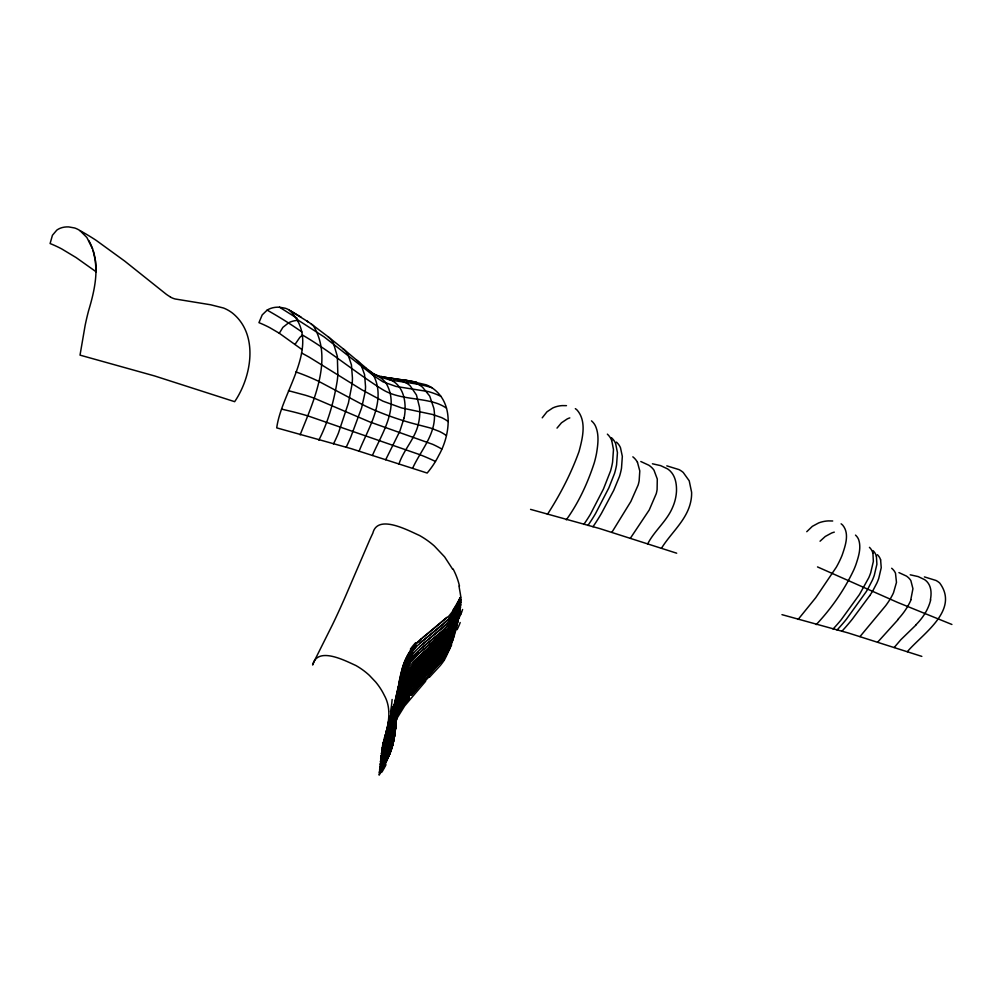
<?xml version="1.0" encoding="UTF-8"?>
<svg xmlns="http://www.w3.org/2000/svg" width="1002" height="1002" viewBox="0 0 1002 1002"><rect width="100%" height="100%" fill="white"/><g stroke="black" fill="none" stroke-linecap="round" stroke-linejoin="round"><path stroke-width="1.5" d="M408.979 380.823L426.213 384.818A28.043 21.806 15.3 0 1 431.887 387.724C454.319 402.704 450.487 434.705 438.801 455.371A161.886 122.895 20.9 0 1 435.457 461.459A146.104 110.959 20.2 0 1 427.153 473.044L350.976 448.583L276.727 427.879C281.65 390.417 323.871 343.31 289.177 310.006A15.506 12.162 23.5 0 0 285.294 308.253L279.483 307.201A22.495 17.598 23.3 0 0 267.171 310.094M395.878 723.82L395.94 722.642M396.391 718.108L395.276 727.828M396.329 718.634L397.143 709.003M397.418 705.433L395.026 732.424M396.04 720.776L397.143 709.667M397.068 709.917L395.302 729.581M395.477 726.65L396.504 714.213M396.128 722.166L394.988 732.675M395.803 724.997L394.625 735.468A115.005 72.244 15.4 0 1 384.993 753.792M396.654 715.077L396.805 712.76M396.692 715.315L397.23 708.464M395.251 726.012L393.122 742.507A123.81 78.156 17.8 0 1 392.621 744.724M396.742 714.551L395.251 729.844A112.199 70.591 15.1 0 1 385.695 748.294M396.203 717.996L396.592 713.499M395.402 727.815L394.162 738.236A120.866 75.839 15.8 0 1 384.53 756.51M396.529 717.67L396.842 712.86M395.389 724.108L397.068 709.554M397.118 709.378L398.308 700.761A67.322 43.537 10.4 0 1 401.877 691.455M396.83 712.322L397.105 708.877M396.441 718.847L395.439 727.001M394.7 733.301L396.491 715.04M396.717 712.409L398.646 698.018A68.161 44.213 10.6 0 1 402.341 688.75M394.337 733.702L396.04 718.246M396.942 710.869L396.679 713.161M397.193 707.951L397.343 706.222M396.304 720.388L396.454 717.52M397.306 706.573L397.205 707.725L398.195 701.162M394.775 734.666L396.779 712.522A72.495 46.443 11.7 0 1 400.337 703.266M394.174 731.685L392.321 745.125A129.433 81.513 18.6 0 1 391.782 747.304A153.018 96.142 21.3 0 1 389.365 754.819M394.112 735.982L396.078 718.722M397.08 708.088L395.715 718.509M397.268 706.059L397.807 701.212M394.638 733.877L394.325 737.422M397.406 705.947L397.631 702.64M397.518 704.506L397.543 701.513M397.017 710.042L397.957 703.542A67.259 43.362 10.1 0 1 401.451 694.211M395.038 732.312L394.425 736.858M393.936 734.09L393.423 738.587M397.669 702.339L395.677 718.684M394.387 729.644L395.652 721.127A84.343 53.895 13 0 1 399.184 711.883M397.356 704.206L395.727 715.879L397.218 705.358M394.011 736.846L396.091 717.996A78.507 50.188 11.7 0 1 399.372 708.602M397.318 704.456L397.481 703.053M397.456 703.316L399.009 693.935M397.531 704.832L398.333 699.421A71.004 46.079 11.9 0 1 402.316 689.238M394.049 736.545L391.895 746.866A150.939 94.664 19.2 0 1 388.839 755.871A209.643 131.124 19.6 0 1 384.718 764.15M397.581 702.177L399.36 691.255A79.02 51.741 12.9 0 1 404.733 679.494M397.619 701.901L399.71 689.977A76.603 50.062 11.2 0 1 404.057 679.857M396.203 719.849L395.414 724.96M395.201 731.823L397.506 706.798A69.251 44.539 11.5 0 1 401.113 697.58M397.368 702.89L395.815 713.098M397.656 700.611L398.22 695.726M397.781 702.051L398.658 696.666A72.582 47.269 12.3 0 1 402.729 686.495L411.997 675.561M397.832 701.701L398.996 695.288M397.994 698.106L395.853 712.986M397.944 700.085L399.347 692.62A72.557 47.294 10.9 0 1 403.167 683.377M393.836 738.249L392.972 743.271A147.67 92.622 19 0 1 385.519 762.284M397.769 698.895L395.965 710.305M394.35 736.42L393.811 739.839M397.731 699.108L400.086 687.359A82.352 53.908 11.3 0 1 405.61 675.561M397.418 701.387L395.928 710.418M397.894 697.981L398.057 696.853M397.932 697.755L400.913 681.886M444.362 659.992C453.33 643.096 458.302 623.57 460.682 604.507M397.669 698.594L397.844 697.455M398.019 696.315L396.116 707.675M397.631 698.77L396.078 707.775M397.982 696.515L398.633 691.543M398.27 696.114L399.735 688.612A84.982 55.536 12.5 0 1 407.2 674.559M398.182 695.188L398.358 694.06M396.04 719.035L394.938 724.697M397.894 696.064L398.082 694.925M398.433 694.386L399.71 684.616L402.466 674.108A112.662 74.186 11.2 0 1 403.029 672.63L404.232 669.762M397.869 696.215L393.573 714.977L385.783 733.076L388.087 728.254M398.445 692.658L396.266 705.107M396.066 717.482L396.416 715.378M398.571 693.497L400.111 685.994M398.07 693.722L396.654 701.475M398.458 691.468L401.113 676.864A175.926 115.268 24.2 0 1 401.789 674.233M398.608 693.271L400.462 684.767M398.495 691.305L398.683 690.178M398.721 691.818L400.988 681.698A97.019 63.752 12 0 1 409.392 666.142L426.326 649.91M398.683 688.837L394.588 707.75L387.073 728.116L389.001 723.281M398.984 689.489C400.637 671.277 413.262 656.874 427.303 646.315M398.057 692.344L394.249 708.802M398.884 687.71L401.739 674.647A120.49 79.634 13.6 0 1 413.463 652.903M399.047 688.111L402.553 673.77A112.5 74.323 19.1 0 1 403.292 671.816C411.584 651.062 433.14 641.155 447.819 625.736M398.583 687.648L398.783 686.533M398.37 688.775L395.264 703.091L390.667 717.307M398.821 686.395L399.021 685.268M395.602 721.54L395.715 720.989A84.143 53.782 12.7 0 1 398.996 711.62M930.382 599.872C931.609 593.76 931.522 586.508 927.013 581.699A20.453 14.015 -4 0 0 924.545 579.607L918.17 576.588L910.217 574.81M398.871 683.953L395.013 701.701L388.15 723.118L389.34 719.449M398.245 687.334L398.458 686.207M398.846 684.053C401.276 668.484 406.311 652.315 418.41 641.48M397.042 710.268L397.243 709.228A69.238 44.451 10.3 0 1 400.587 699.834M399.047 682.938L402.666 667.157M399.197 684.278L402.929 668.66M397.406 707.412L397.594 706.36A67.886 43.675 10.1 0 1 401.025 697.004M398.007 688.549L394.988 701.663M396.629 701.55L401.664 678.141A107.452 70.741 12.5 0 1 413.425 658.615M404.169 417.759L399.861 431.136L385.682 459.755M394.675 705.258L401.076 675.348L404.407 664.727M359.117 451.125C368.398 427.879 386.346 401.101 373.771 375.813A21.067 16.37 18.6 0 0 368.686 370.239L357.288 360.632M401.827 674.246C407.639 650.711 430.96 639.426 446.992 623.732M394.35 726.901L389.928 737.272L382.125 748.231L388.45 739.689M393.924 705.471L390.129 717.044M394.036 707.412L387.649 725.623L389.415 720.739M402.829 666.643C406.161 655.634 412.786 645.714 421.717 638.462M393.924 709.917L393.222 712.071M393.773 712.422L386.446 730.596M393.611 714.977L388.638 727.089M393.398 713.487L392.646 715.653M393.034 712.61L389.477 722.066M910.818 599.547L912.935 588.713L910.868 580.634A21.731 14.98 -3.5 0 0 906.459 576.087L898.944 572.605M393.247 718.108L389.565 726.851M403.192 668.033L407.476 658.477L413.338 650.085M389.828 719.611L390.68 717.257M398.959 463.976C403.743 449.56 415.467 438.35 418.523 423.232A81.438 62.337 18.7 0 0 419.775 411.997A76.691 58.755 18.5 0 0 419.487 407.138L416.456 395.001L410.206 385.858A20.754 16.145 16.4 0 0 407.113 383.465L399.861 380.121L391.832 378.305M393.072 720.739L384.43 738.048L388.951 729.944M392.458 716.217L389.077 724.571M459.918 612.109L459.204 613.9M460.256 609.604L459.605 611.233M459.455 614.714L450.587 631.323L439.44 643.246M460.469 607.162L459.542 609.416M459.016 617.044L458.415 618.51M459.843 612.56L451.927 627.753M460.194 610.068L451.539 626.225M459.417 615.028L451.338 630.346M458.465 619.474L457.789 621.065M460.469 607.538L451.864 623.444M458.929 617.47L450.637 632.838M458.302 618.785L451.514 631.498M460.72 601.989L458.741 606.348M460.657 604.983L457.663 611.395M388.563 725.736L386.446 730.596M458.365 619.887L450.7 633.978M457.851 621.891L452.34 632.45M457.726 621.215L453.23 629.97M412.599 468.322C420.477 450.875 435.144 435.319 434.467 414.991A66.395 51.027 17.3 0 0 433.841 408.265L429.72 396.078L422.518 387.173A23.572 18.349 15.8 0 0 417.972 384.179L408.653 380.873L391.118 378.205M390.83 724.083L385.094 735.556L389.315 727.364M460.707 599.371L452.065 614.727M460.745 602.402L457.751 608.615M302.053 349.598L279.32 333.265L282.89 327.353L288.764 322.707A23.835 18.637 22 0 1 298.245 320.339M457.175 624.334L452.303 633.452M372.418 455.459C381.862 433.54 399.898 407.351 386.221 383.415A23.146 17.948 17.8 0 0 375.612 374.848M460.745 599.785L457.989 605.008M460.181 597.58L458.64 600.674M457.062 624.747L450.725 635.994M295.014 344.412L299.773 337.474A25.814 20.165 20.9 0 1 302.291 335.382M456.449 626.826L451.351 635.919M460.644 597.154L457.476 602.841M300.137 434.83C312.962 402.341 333.628 359.192 313.463 325.926A15.631 12.262 22.2 0 0 311.033 323.834L307.802 321.592M389.214 729.443L390.555 726.701A176.452 110.007 28.8 0 0 393.586 709.629M391.068 732.65L382.614 745.651L389.302 735.881M456.323 627.239L451.677 635.493M390.066 729.857L383.779 740.553L385.607 737.66M455.685 629.369L454.783 631.085M318.861 440.128C328.355 421.566 333.942 401.138 337.261 380.622A175.3 131.074 26.5 0 0 337.849 374.673L337.348 356.361L333.403 343.11M459.129 600.11L452.729 610.619M450.499 647.279L446.516 654.03M455.559 629.807L450.775 637.911M454.883 632.011L450.462 639.414M450.361 647.53L445.151 656.16M454.695 631.26L451.363 636.909A168.424 110.408 7.6 0 1 442.984 648.119M399.047 711.833L409.58 697.617M647.68 543.886C654.456 530.697 666.793 521.203 672.58 507.425A80.047 60.383 6.2 0 0 676.5 491.043C676.688 484.016 675.461 476.276 670.275 471.115A20.441 15.443 3.5 0 0 667.482 468.848L660.644 465.629L652.415 463.776M399.372 708.928L404.244 701.738L424.76 676.864M399.147 711.671L407.163 700.498M389.515 733.151L383.165 743.096L392.17 727.765A140.906 89.09 26.4 0 0 395.364 715.591M454.282 629.243L447.13 639.84M454.044 634.754L450.599 640.466M454.745 632.45L450.837 638.95M399.723 706.047L410.444 692.207M451.351 643.96L447.744 649.885M399.547 708.664L408.027 697.192M453.18 637.635L452.253 639.226M452.29 640.666L447.293 648.582M400.099 703.179L412.273 687.986M399.948 705.696L408.24 694.749M453.906 635.205L449.961 641.568M400.487 700.348L410.482 687.886M451.301 644.248L442.045 657.838L427.528 673.72M453.042 638.086L449.121 644.324M452.165 639.376L449.848 643.071M383.991 765.09L379.332 772.367L380.046 771.315M400.913 697.505L412.411 683.702M452.178 641.092C440.604 660.093 423.082 674.384 410.231 692.47M400.787 699.897L411.835 686.408M385.983 737.046L392.934 723.419A155.661 98.384 27 0 0 395.615 712.898M401.339 694.712L411.158 682.951M542.22 417.821L546.954 411.822L552.703 408.002A23.66 18.487 7.6 0 1 562.084 405.61L566.468 405.647M661.47 548.269C671.315 532.275 687.685 519.562 691.029 500.123A66.195 49.762 4.9 0 0 691.605 492.245L689.213 480.81L683.214 472.443A23.033 17.372 3 0 0 679.055 469.625L666.806 465.855M401.764 691.944L416.356 675.423M401.213 697.066L409.217 687.134M402.215 689.201L415.63 674.121M401.652 694.286L409.755 684.404M384.993 762.046L379.558 769.624L384.705 762.484M630.308 538.337L649.246 509.955L656.26 493.66A77.855 58.955 6.9 0 0 657.099 489.615L657.287 479.031L653.98 470.176A21.743 16.483 4.4 0 0 648.858 465.229L640.804 461.509M454.52 616.956L452.065 620.576M451.576 632.688L452.441 631.335M402.09 691.53L410.294 681.698M388.939 741.342L381.674 750.849L386.409 745.05M402.516 688.812L412.962 676.826M454.595 614.076L452.127 617.67M403.368 683.452L413.175 672.129M402.942 686.119L411.271 676.287M547.418 514.402C560.143 494.662 571.09 473.558 579.056 451.451C582.463 438.5 586.922 421.554 577.24 410.231A14.754 11.573 7.6 0 0 575.336 408.641M385.62 759.403L381.086 765.403M403.631 682.938L416.168 669.223M869.736 595.639L852.351 619.111A332.038 249.01 7.8 0 1 841.918 631.235M611.884 532.325L630.872 501.476L638.136 485.031A80.147 61.047 7.8 0 0 639.151 480.81L639.79 470.94L637.46 462.285M404.307 679.957L412.085 670.814L445.489 639.101M557.012 428.104L561.458 422.819L567.232 418.924A21.781 16.934 6.9 0 1 569.812 417.897M385.319 759.842L379.783 766.893M404.595 679.431L410.945 671.916L426.05 657.512M566.293 519.838C578.693 502.603 587.711 483.002 594.261 462.849A173.434 133.83 14.5 0 0 596.553 453.23C598.006 444.287 599.284 434.517 595.451 425.988A18.637 14.516 6.9 0 0 591.493 420.865M385.858 757.149L380.034 764.188M405.823 675.649L416.456 664.063L447.055 635.782M387.311 746.177L381.274 753.479L384.48 749.847M386.309 754.431L380.297 761.482L381.261 760.48M387.022 748.932L380.923 756.134L386.208 750.022M386.684 751.688L380.597 758.802L384.267 754.782M894.147 647.543L900.923 639.627L915.878 625.11M406.724 674.346L413.087 667.294M417.458 683.652L410.557 692.081M418.786 681.974L441.669 655.959M418.798 679.995L413.15 686.971M420.114 678.329L439.64 656.385M416.506 686.946L409.33 695.689M417.821 685.293L424.034 677.715M420.765 675.699L429.269 665.553M419.437 677.352L412.072 686.157M415.73 690.14L414.402 691.781M413.062 693.409L413.726 692.595M416.181 689.589L438.575 664.564M412.198 694.474L421.98 682.6M412.411 694.223L411.421 695.413M420.139 674.734L411.296 684.93M422.218 672.217L431.812 661.182M408.578 669.737L416.381 661.533M414.765 683.063L436.847 657.613M413.475 686.583L436.947 659.316M408.14 699.333L409.117 698.169M907.311 651.701C922.291 634.028 959.803 610.218 939.738 583.064A23.071 15.744 -4.2 0 0 935.981 580.459L924.395 576.902M806.76 531.711L812.346 526.338L818.621 522.944A23.522 16.859 -2.5 0 1 828.328 520.902L832.7 520.99M408.929 669.236L426.1 652.753M414.427 683.452L412.411 685.781M413.413 649.922L415.492 647.605M409.33 695.676L408.353 696.816M439.828 663.136L422.694 681.748M898.431 619.223L877.577 642.269M424.522 677.139L425.487 676.012M410.119 692.582L408.14 694.824M439.527 660.781L437.761 662.798M414.728 681.147L438.375 654.381M425.261 676.275L426.238 675.16M444.224 645.476L416.707 675.035M435.933 649.985L446.291 639.652M423.833 667.069L437.11 652.978M421.679 669.499L410.432 681.51M443.222 647.806L438.701 652.69M426.013 675.423L426.99 674.308M414.452 681.46L412.749 683.339M442.258 650.198L439.515 653.216M441.368 652.715L436.634 657.775M440.554 655.346L437.699 658.452M408.127 692.67L400.374 702.778A71.342 45.729 10.3 0 0 396.867 712.109M410.945 689.501L409.943 690.616M442.934 648.094L409.893 684.228M441.97 650.486L438.625 654.168M441.105 652.953L437.511 656.861M444.888 642.457L438.287 649.171M444.337 644.236L441.644 647.142M428.843 662.923L413.275 680.746M408.29 692.457L409.279 691.355M426.764 674.571L436.872 663.762M444.162 644.386L438.901 649.885M798.118 619.436L815.716 597.731L836.282 567.257A165.105 121.63 2.7 0 0 842.156 555.146C845.237 545.99 849.784 533.753 842.795 525.286A14.667 10.546 -2.7 0 0 841.116 523.821M446.291 638.274L426.865 656.761M443.059 646.753L437.786 652.264M411.396 686.921L410.369 688.036M445.389 640.629L442.784 643.397M429.482 662.197L437.598 653.78M860.004 636.571L885.63 605.759A141.833 101.352 0.3 0 0 890.39 598.733L892.168 595.514A83.943 58.968 -1.3 0 0 893.533 592.658L896.477 582.4L895.5 573.257A20.817 14.466 -3.2 0 0 891.667 568.259M444.349 643.021L439.139 648.344M425.637 681.235L404.645 705.947L397.243 717.895A86.21 55.135 14.2 0 0 395.665 722.404C393.11 740.791 389.828 759.391 379.119 775.11L382.476 746.352A177.792 133.805 36.7 0 1 383.804 740.44C388.3 725.899 392.233 709.466 384.28 695.288A65.005 50.25 25.2 0 0 375.712 682.049L369.362 675.348A58.154 44.827 25.4 0 0 355.948 665.553C344.763 660.493 317.459 646.077 312.611 664.99A98.697 7.928 -70.9 0 1 315.142 659.354L332.363 624.91A187.412 13.727 -69.9 0 0 345.389 596.541L369.963 539.339A106.65 9.694 -70.4 0 1 372.844 533.139C377.616 513.65 408.353 530.584 419.537 535.494A63.877 44.927 25.8 0 1 434.342 545.99L444.612 556.874L452.541 569.048M820.049 541.218L825.247 536.483L831.56 533.039A21.681 15.431 -2.7 0 1 834.29 532.137M424.66 664.514L438.162 650.649M422.468 666.894L415.517 674.258M426.89 662.109L417.333 672.38M446.817 634.128L428.643 650.548M427.666 661.282L434.78 653.943M409.342 686.971L410.357 685.882M447.781 619.85L420.464 642.821M431.624 662.998L433.252 661.295M413.012 680.997L411.509 682.587M447.255 626.2L442.007 631.273M446.667 631.986L426.677 649.647M447.268 620.225L443.711 623.732M447.33 623.244L427.553 640.14M446.14 634.78L427.791 651.287M447.067 617.194L425.136 635.656M432.451 660.493L434.091 658.79M426.276 661.132L419.788 667.808M433.403 661.17L435.97 658.514M816.204 624.622C831.422 608.427 844.423 589.852 853.879 569.7A166.946 121.956 2.4 0 0 855.946 564.514C858.526 556.699 861.394 547.969 858.714 539.802A18.55 13.226 -2.8 0 0 855.495 535.106M446.441 632.337L428.919 647.73M423.257 664.251L417.546 670.087M426.226 661.17L438.763 648.745M416.707 673.018L413.688 676.099M446.767 629.532L426.814 646.728M427.002 660.381L427.779 659.579M436.859 655.997L434.279 658.627M428.555 658.777L437.912 649.572M429.457 677.239L440.291 665.528A148.121 94.401 5.2 0 0 444.374 659.992M439.765 649.033L440.63 648.156M446.667 617.796L429.106 632.525M418.798 668.81L411.847 675.674M417.333 670.288L412.198 675.323M424.635 660.932L418.072 667.382M411.484 676.024L412.361 675.198M427.892 657.75L413.037 672.204M426.201 659.391L429.47 656.185M439.014 649.81L437.198 651.551M441.907 644.311L430.998 654.694M435.194 653.542L437.298 651.488M415.817 656.473L418.911 653.542M413.45 666.931L425.737 655.546M427.791 657.826L431.073 654.632M429.382 656.272L435.983 649.91M416.732 661.17L428.931 650.323M419.988 643.284L416.582 646.465A101.816 62.412 2.5 0 0 415.592 647.643M419.638 649.885L426.389 644.123M426.564 654.807L427.403 654.056M443.322 624.233L429.52 635.443M419.312 653.141L424.247 648.858M428.23 653.304L439.277 643.447M419.663 643.534L425.925 638.274M420.402 639.652L425.512 635.356M419.913 646.503L420.727 645.776M440.943 634.955L447.042 629.131A104.847 71.605 10.7 0 0 452.002 622.943A146.279 100.037 11.5 0 0 459.379 609.366M426.401 652.527L427.24 651.788M441.657 631.673L429.044 641.981M440.63 635.293L429.056 644.875M421.93 644.762L427.102 640.491M427.19 649.183L416.143 658.965A167.935 104.396 4.9 0 0 413.175 661.871M427.528 648.92L428.393 648.194M422.894 637.485L424.623 636.07M425.562 647.755L426.426 647.029M427.679 646.014L428.555 645.301M426.814 643.785L428.568 642.37M426.414 637.886L429.094 635.782M426.025 634.955L428.706 632.838M393.51 378.618L408.616 380.76M391.807 378.38L388.676 377.854M390.955 378.255L387.549 377.741A94.965 77.53 18.9 0 1 380.697 376.439L377.278 375.487A15.381 12.137 17.8 0 1 376.639 375.262L376.464 375.199A11.911 9.381 17.8 0 1 374.723 374.397L373.884 373.909A39.804 31.738 17.6 0 0 378.606 376.426L389.978 380.008L417.972 384.179A93.912 70.854 14.8 0 1 431.887 387.711M386.822 377.566L381.311 376.564L387.999 378.606L393.836 381.699A21.23 16.483 17.1 0 1 397.731 385.069C403.518 391.469 405.209 400.487 405.121 408.866A84.732 64.742 19.6 0 1 404.157 417.759M405.635 380.297L410.369 381.073M410.432 381.073L412.01 381.336M412.336 381.399L415.454 381.975M415.617 382L416.694 382.213M282.151 409.242L293.11 411.835A229.496 156.575 17.9 0 1 308.315 416.043L419.825 454.67A153.607 108.529 14.9 0 1 435.457 461.459M288.463 390.68L305.673 395.302A144.476 103.356 18.9 0 1 314.114 398.145L369.725 421.917L432.626 444.299A71.468 52.818 14.5 0 1 441.757 449.021M530.559 509.379L595.213 527.315A176.753 120.641 8.3 0 1 599.81 528.605L676.688 553.204M781.973 614.652L844.047 631.799A175.15 111.673 1.9 0 1 848.469 633.026L921.827 656.385M295.891 371.93L299.172 373.095A161.836 115.944 19.8 0 1 318.611 381.299L362.599 404.658A213.338 180.423 16.7 0 0 375.6 410.582M817.507 566.919L897.592 602.415L951.9 624.471M440.893 396.291L437.135 394.613A56.575 43.286 14.8 0 0 428.18 391.557L396.04 386.446L383.052 381.875L373.771 375.813L324.147 336.91L298.17 320.189M290.38 310.77L301.088 317.146M289.177 310.006L308.165 321.842M170.528 297.068L167.848 295.365A55.711 43.412 28.8 0 1 165.994 294.049L124.661 261.059L96.117 240.33A170.24 119.902 29.7 0 0 79.972 230.61L78.682 229.809A16.345 12.199 32.5 0 0 74.611 227.98L68.725 226.915A23.722 17.673 32.3 0 0 56.813 230.109L52.43 235.27L50.1 243.536A91.808 65.719 30.6 0 1 61.636 248.872L76.127 257.589L96.092 271.767L95.378 260.758L93.148 250.688M302.241 334.906C330.222 351.151 354.971 372.268 382.338 389.415C399.047 399.735 419.55 397.331 437.548 403.568A38.527 29.572 14.4 0 1 442.897 405.973L446.479 408.039M279.483 307.201L297.168 318.323M373.821 373.871L368.886 370.414M279.32 333.265L269.951 327.767A87.324 65.431 23.1 0 0 258.954 322.657L262.198 314.904L267.171 310.106L275.112 314.728A296.429 204.27 22.8 0 1 301.852 331.925M307.088 321.103L307.902 321.655M311.309 324.034L328.005 336.659A19.99 15.631 21.2 0 1 333.34 343.135M448.295 421.642L446.654 420.464A31.338 23.96 14.2 0 0 441.544 417.596L432.651 414.502L401.552 407.914L382.864 401.126L361.998 389.878L309.443 357.301A248.834 173.208 21 0 0 301.527 352.98M79.972 230.61L86.861 237.499L92.535 248.834M328.28 336.872L343.06 348.734M343.248 348.884L357.038 360.419M88.815 240.555C101.002 262.248 95.378 288.125 88.627 310.57A451.201 347.732 9.8 0 0 85.132 325.437L80.022 355.134L154.533 375.925L234.656 401.677A151.552 111.122 28.6 0 0 240.079 392.458C252.717 367.822 256.211 332.125 232.326 312.975A29.083 22.207 25.5 0 0 223.609 308.04L210.633 304.771L175.162 298.984A16.608 12.725 28.3 0 1 170.503 297.118M611.746 440.492L613.475 449.597L612.585 462.135A134.644 103.582 11.8 0 1 610.531 471.015L603.429 489.064L590.416 514.264A255.009 194.739 17.6 0 1 583.79 524.409M880.62 559.855L881.234 567.721L878.729 578.417A110.546 78.857 -0.1 0 1 876.9 583.001L872.842 590.754A167.259 121.167 1.6 0 1 869.736 595.639M876.387 556.135L876.9 564.251L874.283 575.336A121.655 87.212 0.4 0 1 872.416 580.095L867.732 589.176A178.581 129.922 2.2 0 1 866.116 591.819L846.364 619.286A277.541 205.548 6 0 1 837.046 629.995M872.917 553.154L873.356 561.446L870.688 572.806A130.786 94.125 0.8 0 1 868.797 577.691L859.466 594.512L841.116 619.862A247.569 182.076 5.1 0 1 833.05 629.005M459.041 586.07C459.968 593.284 462.849 601.576 459.016 608.352A141.996 97.432 12 0 1 452.403 620.088M873.043 550.624A19.965 14.066 -3 0 1 876.324 556.135M877.389 554.695A19.727 13.853 -3.1 0 1 880.583 559.855M911.119 599.597A105.673 74.123 -1.1 0 1 898.143 619.111M930.695 599.897A87.149 60.37 -2 0 1 915.715 625.035M869.448 547.342A20.178 14.253 -2.9 0 1 872.855 553.167M587.936 525.436A286.848 219.225 18.8 0 0 595.551 513.55L608.853 487.861L614.514 473.508A124.749 95.879 11.1 0 0 616.581 464.865L617.445 452.628L615.666 443.711A20.027 15.456 6.1 0 0 611.458 437.699M607.362 434.142A20.253 15.656 6.3 0 1 611.671 440.504M632.851 456.837A20.854 15.907 5.1 0 1 637.447 462.285M592.996 526.726A345.54 264.065 21.2 0 0 601.501 513.274L613.738 490.341L619.449 476.514A112.988 86.711 10.3 0 0 621.503 468.197L622.33 456.386L620.488 447.744A19.79 15.23 5.8 0 0 616.443 442.107M446.378 435.582A37.888 28.657 14.2 0 0 439.627 431.536L430.81 428.117L418.135 424.81A238.05 203.569 16.4 0 1 403.505 420.715A266.97 231.249 16.7 0 1 389.214 415.918A249.235 214.19 16.7 0 1 375.6 410.582M357.05 360.394A20.215 15.744 19.4 0 1 361.384 365.755L364.553 374.573L365.542 386.609A103.369 78.732 22.5 0 1 365.204 391.782L361.647 407.776L350.85 436.935A443.147 312.875 33.3 0 1 346.204 447.18M343.11 348.696A20.516 16.019 20.3 0 1 348.27 355.297L351.439 364.891L352.441 378.105A132.389 100.137 24.3 0 1 352.14 383.804L348.408 403.067L338.425 433.077A281.174 204.471 29.1 0 1 333.491 443.861M362.574 366.719A23.685 18.374 18.6 0 1 366.156 368.523M394.462 724.509A123.772 77.718 27.8 0 1 393.986 726.751M399.372 695.363A69.802 45.528 16.5 0 1 401.226 687.572M401.752 687.748A69.864 45.416 10.3 0 1 402.729 686.044M447.844 640.103A132.427 85.984 5.6 0 1 445.639 642.77M460.194 622.53A175.926 106.751 -4.7 0 1 457.112 629.632M451.651 644.887A195.077 117.81 -0.4 0 1 443.485 656.222M392.396 744.649A151.139 94.576 16.4 0 1 382.614 761.482M383.703 759.053A132.039 82.728 16.2 0 0 393.272 742.044A120.653 76.24 18.1 0 0 393.799 739.839M396.504 715.04A74.348 47.595 11.3 0 1 399.785 705.633M451.388 641.894A188.338 114.203 -0.3 0 1 443.009 653.216M395.101 732.7A112.424 70.879 16 0 1 385.895 751.3M453.117 639.476A177.755 109.619 1.3 0 1 444.963 651.075M452.841 638.449A165.317 103.82 2.9 0 1 445.677 648.645M385.883 745.488A112.725 71.042 15.2 0 0 394.951 729.256A125.325 79.646 18.5 0 0 395.402 726.989M454.131 636.157A153.957 98.522 4.9 0 1 447.255 646.566M387.824 740.829A115.38 72.971 16.3 0 0 395.151 726.425A130.185 82.703 20.1 0 0 395.552 724.158L397.857 703.968A68.637 44.288 11.7 0 1 401.451 694.749M452.578 636.583A142.246 93.023 7.3 0 1 446.579 645.15M387.473 754.03A213.877 133.617 17.7 0 1 381.111 763.712M445.376 656.235A170.29 106.187 2.7 0 1 440.091 663.224M395.464 720.826A127.229 80.861 20.7 0 1 390.655 732.475M395.64 718.484A146.192 92.823 22.7 0 1 395.201 720.739M451.727 634.354A122.457 81.563 9 0 1 447.493 640.178M451.727 633.264A115.305 77.78 10.8 0 1 447.581 638.875M452.29 630.709A109.857 74.148 10.5 0 1 448.182 636.295M395.677 710.193A170.841 107.314 29.9 0 1 392.984 720.688M400.387 684.742A90.756 59.556 12.2 0 1 408.227 669.574M453.142 628.229A106.675 72.733 12.1 0 1 448.357 634.88M394.963 707.174A188.338 116.683 34.2 0 1 392.634 717.783M452.628 626.688A104.747 72.144 13.6 0 1 447.794 633.039M395.352 704.657A209.581 128.669 36.6 0 1 393.022 714.651M413.25 658.577A142.71 87.274 2.4 0 1 415.417 656.323M452.954 623.908A104.083 71.944 14 0 1 448.132 630.245M395.276 700.736A233.115 140.631 40.2 0 1 392.809 711.846M403.856 669.624A112.174 74.486 15.3 0 1 412.561 655.283M409.73 654.557A136.084 84.544 3.6 0 1 415.241 648.131M453.029 620.99A104.521 71.906 12.4 0 1 448.984 626.325M461.471 612.134A139.378 91.357 4.3 0 1 459.004 618.046M410.87 652.139A120.378 73.434 1.7 0 1 416.444 645.789M453.117 618.121A106.012 74.098 15.4 0 1 448.232 624.421M462.598 609.492A141.77 92.848 3.6 0 1 460.244 615.366M410.369 649.208A107.49 66.27 2.8 0 1 415.68 642.695M453.104 615.19A108.466 75.851 14.8 0 1 449.009 620.514M419.024 641.706A117.597 68.75 -2.3 0 1 421.028 639.89M454.194 611.295A112.712 79.859 17.3 0 1 448.57 618.873M446.566 654.056A174.473 111.447 5.4 0 1 438.638 664.589M386.008 764.714A278.781 173.396 21.5 0 1 381.837 772.166M447.856 649.922A191.645 122.382 5.3 0 1 439.665 660.832M395.953 718.234A79.02 50.513 12.5 0 1 399.573 708.99M447.393 648.62A195.766 124.949 5.1 0 1 441.794 656.009M396.329 715.365A75.225 48.134 12 0 1 399.948 706.134M393.673 740.077A130.736 82.101 18.7 0 1 386.321 759.716M381.311 765.49A144.714 88.978 12 0 1 380.008 766.993M450.349 643.221A200.387 128.481 5.7 0 1 440.98 655.709M394.162 737.372A126.239 79.283 18.6 0 1 381.975 765.202M451.075 640.616A192.86 124.386 6.2 0 1 441.669 653.179M428.13 665.178A213.589 130.761 0.1 0 1 430.434 662.585M397.068 709.654A70.578 45.29 11.5 0 1 400.712 700.436M394.55 734.604A118.962 74.862 18.6 0 1 382.889 761.345M450.75 639.501A180.836 117.51 6.8 0 1 442.308 650.624M394.738 732.349A114.967 72.445 18.8 0 1 385.695 755.483M394.901 729.481A114.266 72.094 19.3 0 1 387.498 750.623M451.213 635.869A156.412 103.444 8.3 0 1 442.897 646.678M398.17 701.162A68.712 44.451 11.7 0 1 401.902 691.994M395.201 727.803A120.703 76.302 19.1 0 1 386.183 750.673M452.015 633.352A145.04 96.643 9 0 1 443.786 644.211M395.101 724.872A122.156 77.267 19.9 0 1 387.887 745.726M451.94 632.3A134.694 90.38 9.5 0 1 443.823 642.758M394.963 721.954A124.636 78.845 21 0 1 389.565 740.177M450.412 633.915A123.284 83.379 10.6 0 1 445.113 640.491M398.996 693.935A75.112 49.073 12.7 0 1 403.706 682.963M394.725 718.421A132.602 83.705 23 0 1 390.329 736.32M451.226 631.373A116.52 79.095 10.8 0 1 445.126 638.913M394.45 715.503A144.113 90.744 24.6 0 1 390.442 733.552M394.137 712.572A158.103 99.173 26.6 0 1 390.843 729.581M458.578 613.725A146.079 99.236 9.8 0 1 450.386 628.292M451.013 628.542A107.051 72.958 11 0 1 445.89 634.642M400.086 685.994A92.698 60.12 11.1 0 1 410.206 669.862M459.367 611.17A147.532 100.601 11.1 0 1 451.551 625.774A105.197 71.756 10.8 0 1 446.504 631.899M401.577 682.061A102.93 65.08 7.4 0 1 416.769 663.825M392.684 706.548A198.797 122.795 31.4 0 1 390.241 723.795M452.228 620.025A105.711 72.307 10.5 0 1 447.155 626.15M392.12 699.484A243.361 146.542 38 0 1 390.492 711.959M458.866 606.398A141.257 97.307 12.4 0 1 452.704 617.219M452.29 617.044A107.652 73.797 10.4 0 1 447.18 623.169M458.302 605.12A128.406 88.79 12.4 0 1 447.994 620.589M406.825 665.428A119.188 73.923 4.7 0 1 418.297 652.164M457.739 602.928A129.934 90.218 12.2 0 1 447.631 617.482M453.117 568.986A89.729 62.212 26.7 0 1 459.48 586.12M425.036 681.072A305.648 174.887 -3.8 0 1 428.843 677.051"/></g></svg>
